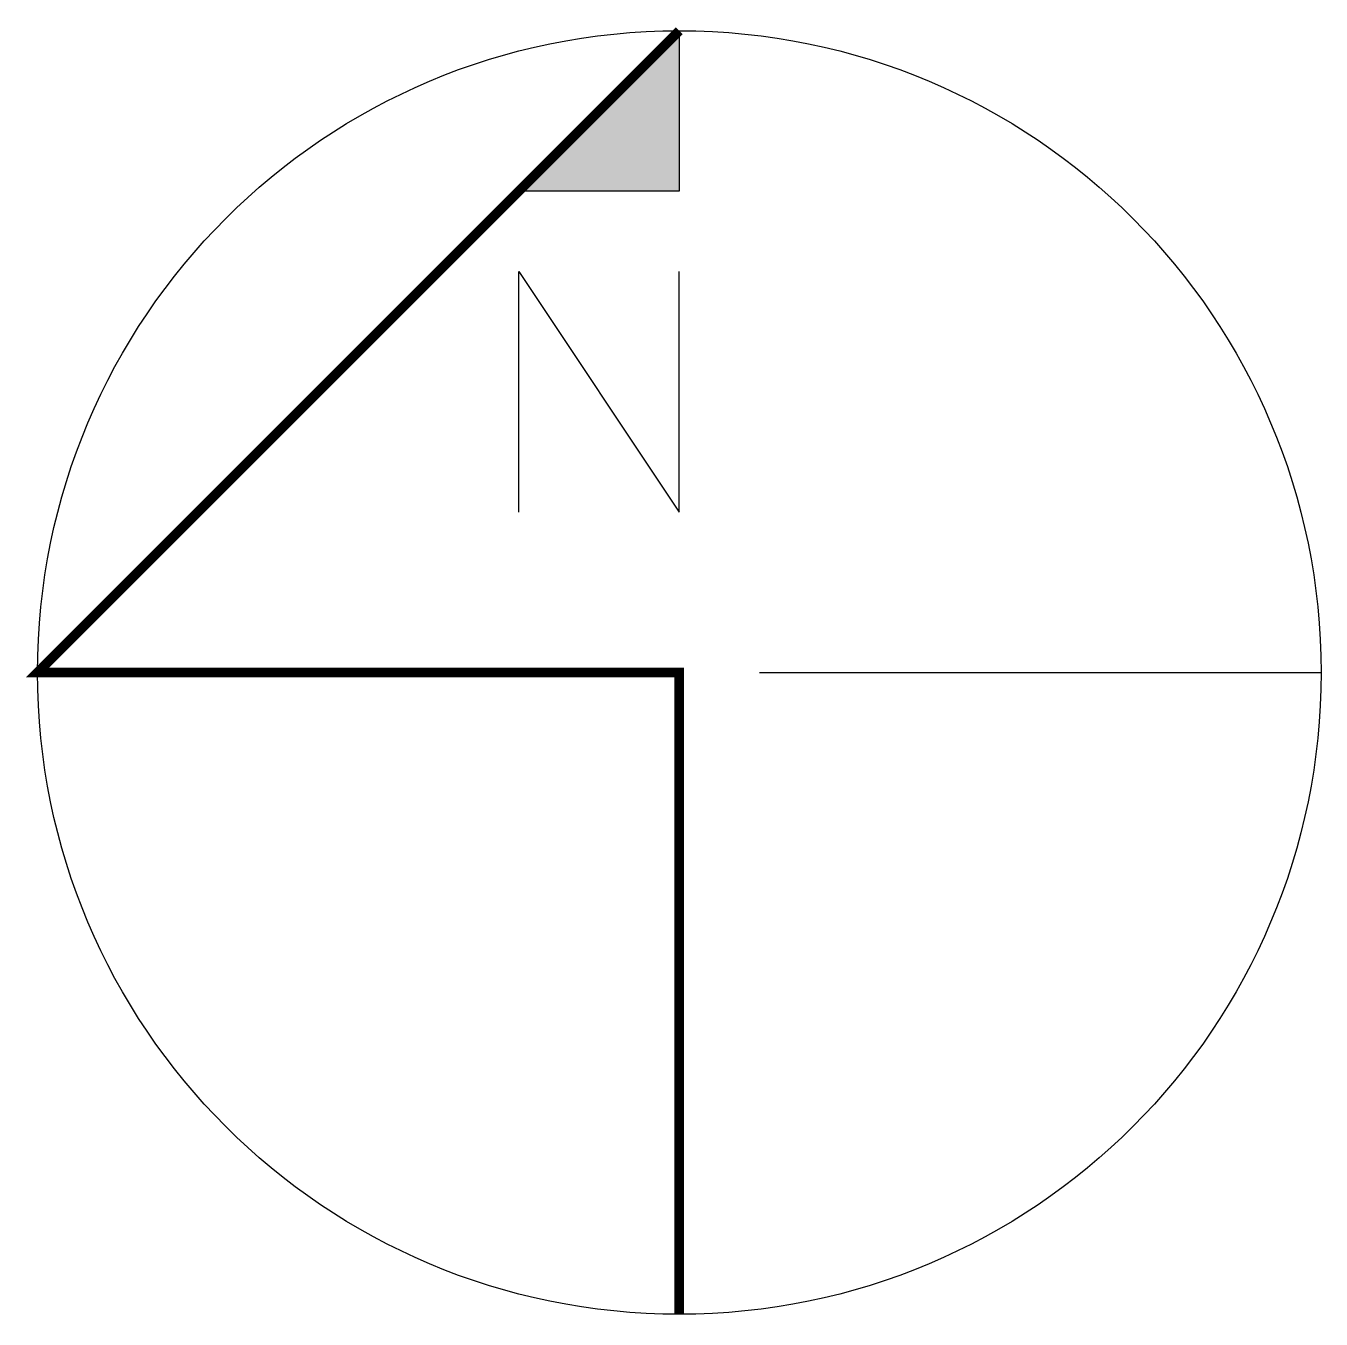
# Model space of a CAD drawing. Extents: x -143 to 140, y -141 to 141.
import ezdxf

# ---------------------------------------------------------------- set-up
doc = ezdxf.new("R2010")
doc.units = 0
doc.header["$LTSCALE"] = 25
doc.header["$MEASUREMENT"] = 0
doc.layers.get('0').update_dxf_attribs({"linetype": 'CONTINUOUS'})

msp = doc.modelspace()

# ---------------------------------------------------------------- linework, layer by layer
at = {"color": 0, "linetype": 'ByBlock'}
for p, q in [((0, 140), (0, 105)), ((0, 105), (-35, 105)), ((-35, 87.5), (0, 35)), ((-35, 35), (-35, 87.5)), ((0, 35), (0, 87.5)), ((17.5, 0), (140, 0))]:
    msp.add_line(p, q, dxfattribs=at)
at = {"color": 0, "linetype": 'ByBlock', "const_width": 2.1}
msp.add_lwpolyline([(0, 140), (-140, 0), (0, 0), (0, -140)], dxfattribs=at)
at = {"color": 0, "linetype": 'ByBlock'}
msp.add_circle((0, 0), 140, dxfattribs=at)
msp.add_solid([(0, 140), (-35, 105), (0, 105)], dxfattribs=at)

doc.saveas('drawing.dxf')
